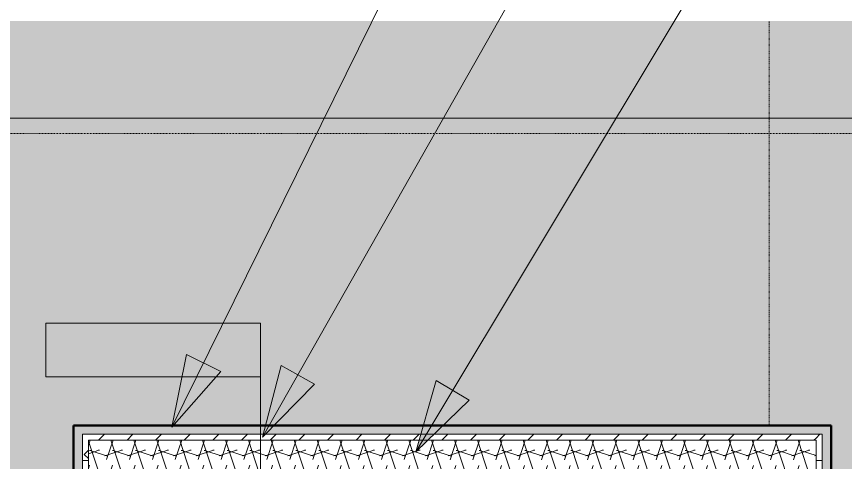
# Model space of a CAD drawing. Header units: inches. Extents: x -4250 to -935, y 9756 to 12395.
# Drawn here: x -1325.5 to -1186.6, y 11553.3 to 11628 of the extents above; entities that cross this region are included whole.
import ezdxf

# ---------------------------------------------------------------- set-up
doc = ezdxf.new("R2010")
doc.units = ezdxf.units.IN
doc.header["$MEASUREMENT"] = 0
doc.linetypes.add('Aligning Line 1_8_', pattern=[0.25, 0.125, -0.125])
doc.linetypes.add('Dash 1_16_', pattern=[0.125, 0.0625, -0.0625])
for name, color, linetype, lineweight in [('0-3', 250, 'Continuous', 5), ('A-FLOR-2', 8, 'Continuous', 5), ('A-ROOF-1', 8, 'Continuous', 5), ('A-ROOF-3', 7, 'Dash 1_16_', 9), ('A-WALL', 113, 'Continuous', 13), ('A-WALL-PATT-2', 111, 'Continuous', 9), ('G-ANNO-SYMB-1', 147, 'Aligning Line 1_8_', 9), ('G-ANNO-SYMB-2', 111, 'Continuous', 9), ('G-ANNO-TEXT', 231, 'Continuous', 9), ('S-FNDN-1', 32, 'Continuous', 5), ('S-FNDN-5', 32, 'Continuous', 50)]:
    doc.layers.add(name, color=color, linetype=linetype, lineweight=lineweight)
pattern_1 = [(0, (2279.849, 0), (0, 4.798), []), (315, (2279.849, 0), (4.7984266, 0), [6.786, -6.786]), (45, (2279.849, 0), (4.7984266, 0), [6.786, -6.786])]
pattern_2 = [(161.57, (2280.3291, 0.48), (-3.83995378, -1.544e-05), [0, -27.322, 3.034, 0]), (18.43, (2279.3691, 0.48), (-3.83995378, 1.544e-05), [0, -27.322, 3.034, 0]), (108.43, (2280.3291, 0.48), (1.919622, -9.60052459), [9.106, -21.25]), (71.57, (2279.3691, 0.48), (1.919622, 9.60052459), [9.106, -21.25])]

# ---------------------------------------------------------------- blocks, each defined once
blk = doc.blocks.new('CTR - 1st Phase -Stairs _ Elevators_rvt-2-FLOOR PLAN - ROOF - ELEVATOR SHAFT')
at = {"layer": 'G-ANNO-SYMB-1'}
blk.add_line((-3429.67, 11608.39), (-3670.96, 11608.39), dxfattribs=at)
blk = doc.blocks.new('Section - 3_32_ x 3_8_-54337-FLOOR PLAN - ROOF - ELEVATOR SHAFT')
at = {"layer": 'G-ANNO-SYMB-2'}
blk.add_hatch(color=256, dxfattribs=at).paths.add_polyline_path([(0, 0.375), (0, 0), (-0.09375, 0), (-0.09375, 0.375)], flags=0)
for p, q in [((0, 0.375), (-0.09375, 0.375)), ((-0.09375, 0.375), (-0.09375, 0)), ((0, 0), (0, 0.375)), ((-0.09375, 0), (0, 0))]:
    blk.add_line(p, q, dxfattribs=at)

msp = doc.modelspace()

# ---------------------------------------------------------------- hatches: boundary and pattern name
at = {"layer": 'A-FLOR-2'}
msp.add_hatch(color=256, dxfattribs=at).paths.add_polyline_path([(-1201.32, 11362.67), (-1128.82, 11362.67), (-1128.82, 11627.28), (-1199.37, 11627.28), (-1199.37, 11559.49), (-1188.97, 11559.49), (-1188.97, 11426.49), (-1201.32, 11426.49)], flags=0)
at = {"layer": 'A-ROOF-1'}
h = msp.add_hatch(color=256, dxfattribs=at)
h.paths.add_polyline_path([(-1307.47, 11362.67), (-1201.32, 11362.67), (-1201.32, 11426.49), (-1315.97, 11426.49), (-1315.97, 11559.49), (-1199.37, 11559.49), (-1199.37, 11627.28), (-1391.11, 11627.28), (-1391.11, 11362.67), (-1313.47, 11362.67)], flags=0)
h.paths.add_polyline_path([(-1128.05, 11362.67), (-1127.82, 11362.67), (-1127.82, 11627.28), (-1128.82, 11627.28), (-1128.82, 11362.67)], flags=0)
h.paths.add_polyline_path([(-1332.32, 11462.6), (-1363.92, 11462.6), (-1363.92, 11494.6), (-1331.93, 11494.6), (-1331.93, 11492.35), (-1330.39, 11492.35), (-1330.39, 11464.85), (-1331.93, 11464.85), (-1331.93, 11462.6)], flags=0)
at = {"layer": 'A-WALL-PATT-2'}
h = msp.add_hatch(dxfattribs=at)
h.set_pattern_fill('FP_45', color=256, style=0, pattern_type=2)
h.set_pattern_definition(pattern_1)
h.paths.add_polyline_path([(-1218.72, 11556.99), (-1191.47, 11556.99), (-1191.48, 11557.99), (-1314.47, 11557.99), (-1314.47, 11556.99), (-1219.44, 11556.99)], flags=0)
h = msp.add_hatch(dxfattribs=at)
h.set_pattern_fill('FP_45', color=256, style=0, pattern_type=2)
h.set_pattern_definition(pattern_1)
h.paths.add_polyline_path([(-1190.47, 11428.99), (-1190.47, 11557.99), (-1191.47, 11557.99), (-1191.47, 11428.99)], flags=0)
h = msp.add_hatch(dxfattribs=at)
h.set_pattern_fill('FP_45', color=256, style=0, pattern_type=2)
h.set_pattern_definition(pattern_1)
h.paths.add_polyline_path([(-1314.47, 11427.99), (-1313.47, 11427.99), (-1313.47, 11556.99), (-1314.47, 11556.99), (-1314.47, 11428.82)], flags=0)
h = msp.add_hatch(dxfattribs=at)
h.set_pattern_fill('FP_46', color=256, style=0, pattern_type=2)
h.set_pattern_definition(pattern_2)
h.paths.add_polyline_path([(-1218.29, 11551.49), (-1196.97, 11551.49), (-1196.97, 11556.99), (-1313.47, 11556.99), (-1313.47, 11551.49), (-1218.72, 11551.49)], flags=0)
h = msp.add_hatch(dxfattribs=at)
h.set_pattern_fill('FP_46', color=256, style=0, pattern_type=2)
h.set_pattern_definition(pattern_2)
h.paths.add_polyline_path([(-1196.97, 11434.49), (-1191.47, 11434.49), (-1191.47, 11556.99), (-1196.97, 11556.99), (-1196.97, 11434.99)], flags=0)
at = {"layer": 'G-ANNO-TEXT'}
for points in [[(-1299.48, 11559.2), (-1291.29, 11568.54), (-1297.05, 11571.38)], [(-1284.3, 11557.51), (-1275.59, 11566.37), (-1281.18, 11569.54)], [(-1258.59, 11555.08), (-1249.66, 11563.71), (-1255.17, 11567.02)]]:
    msp.add_hatch(color=256, dxfattribs=at).paths.add_polyline_path(points, flags=0)
at = {"layer": 'S-FNDN-1'}
for points in [[(-1202.92, 11557.99), (-1190.47, 11557.99), (-1190.47, 11559.49), (-1315.97, 11559.49), (-1315.97, 11557.99), (-1218.72, 11557.99)], [(-1188.97, 11427.99), (-1188.97, 11559.49), (-1190.47, 11559.49), (-1190.47, 11427.99)], [(-1314.47, 11426.49), (-1314.47, 11557.99), (-1315.97, 11557.99), (-1315.97, 11426.49), (-1315.45, 11426.49)]]:
    msp.add_hatch(color=256, dxfattribs=at).paths.add_polyline_path(points, flags=0)

# ---------------------------------------------------------------- linework, layer by layer
at = {"layer": 'A-ROOF-3'}
msp.add_line((-1199.37, 11559.49), (-1199.37, 11627.28), dxfattribs=at)
at = {"layer": 'A-WALL'}
for p, q in [((-1190.47, 11557.99), (-1314.47, 11557.99)), ((-1314.47, 11557.99), (-1314.47, 11427.99)), ((-1190.47, 11427.99), (-1190.47, 11557.99)), ((-1191.47, 11556.99), (-1313.47, 11556.99)), ((-1313.47, 11556.99), (-1313.47, 11428.99)), ((-1191.47, 11428.99), (-1191.47, 11556.99))]:
    msp.add_line(p, q, dxfattribs=at)
at = {"layer": 'G-ANNO-SYMB-2'}
for p, q in [((-992.5, 11610.99), (-1487.11, 11610.99)), ((-1284.62, 11524.29), (-1284.62, 11567.6))]:
    msp.add_line(p, q, dxfattribs=at)
at = {"layer": 'G-ANNO-TEXT'}
for p, q in [((-1299.48, 11559.2), (-1194.22, 11772.55)), ((-1284.3, 11557.51), (-1194.22, 11716.35)), ((-1258.59, 11555.08), (-1194.22, 11662.32)), ((-1297.05, 11571.38), (-1299.48, 11559.2)), ((-1291.29, 11568.54), (-1297.05, 11571.38)), ((-1299.48, 11559.2), (-1291.29, 11568.54)), ((-1281.18, 11569.54), (-1284.3, 11557.51)), ((-1275.59, 11566.37), (-1281.18, 11569.54)), ((-1284.3, 11557.51), (-1275.59, 11566.37)), ((-1255.17, 11567.02), (-1258.59, 11555.08)), ((-1249.66, 11563.71), (-1255.17, 11567.02)), ((-1258.59, 11555.08), (-1249.66, 11563.71))]:
    msp.add_line(p, q, dxfattribs=at)
at = {"layer": 'S-FNDN-5'}
for p, q in [((-1188.97, 11559.49), (-1315.97, 11559.49)), ((-1315.97, 11559.49), (-1315.97, 11426.49)), ((-1188.97, 11426.49), (-1188.97, 11559.49))]:
    msp.add_line(p, q, dxfattribs=at)

# ---------------------------------------------------------------- block references
at = {"layer": '0-3'}
msp.add_blockref('CTR - 1st Phase -Stairs _ Elevators_rvt-2-FLOOR PLAN - ROOF - ELEVATOR SHAFT', (2279.85, 0), dxfattribs=at)
at = {"layer": 'G-ANNO-SYMB-2', "extrusion": (0, 0, -1), "xscale": 95.99999999999994, "yscale": 95.99999999999994, "zscale": 95.99999999999994, "rotation": 270.0000000000002}
msp.add_blockref('Section - 3_32_ x 3_8_-54337-FLOOR PLAN - ROOF - ELEVATOR SHAFT', (1284.62, 11567.6), dxfattribs=at)

doc.saveas('drawing.dxf')
